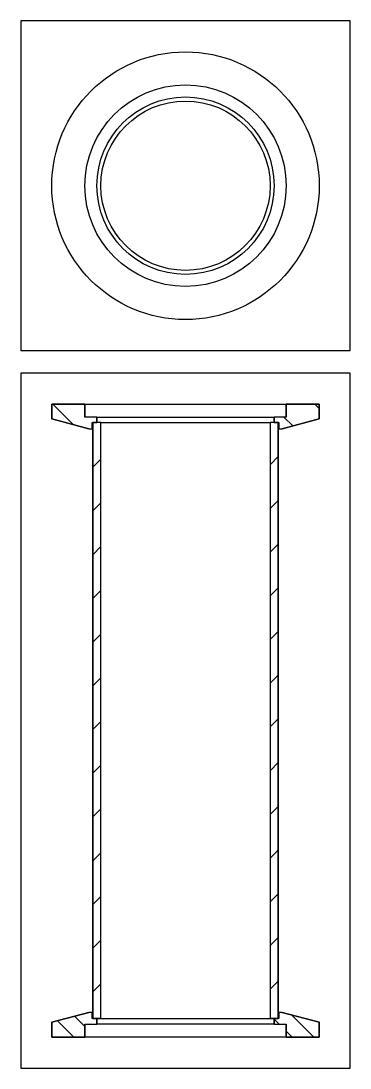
# Model space of a CAD drawing. Header units: inches. Extents: x 2.33 to 4.99, y 1.94 to 10.41.
import ezdxf
from ezdxf.xclip import XClip

# ---------------------------------------------------------------- set-up
doc = ezdxf.new("R2010")
doc.units = ezdxf.units.IN
doc.header["$MEASUREMENT"] = 0
doc.header["$XCLIPFRAME"] = 2
doc.layers.add('P0001506', color=7, linetype='Continuous')
doc.layers.add('P0002273', color=7, linetype='Continuous')

# ---------------------------------------------------------------- blocks, each defined once
blk = doc.blocks.new('SE')
at = {"layer": 'P0001506', "color": 7, "linetype": 'Continuous'}
for radius in [1.0825, 0.815, 0.7175]:
    blk.add_circle((3.6625, 9.0784), radius, dxfattribs=at)
at = {"layer": 'P0002273', "color": 7, "linetype": 'Continuous'}
blk.add_circle((3.6625, 9.0784), 0.685, dxfattribs=at)
blk = doc.blocks.new('SE9')
at = {"linetype": 'Continuous'}
h = blk.add_hatch(dxfattribs=at)
h.set_pattern_fill('LINE', scale=2, angle=135, style=0, pattern_type=2)
h.paths.add_polyline_path([(2.58, 7.3128), (2.58, 7.1928), (2.8785, 7.1128), (2.9075, 7.1128), (2.9075, 7.1628), (2.945, 7.1628), (2.945, 7.2078), (2.8475, 7.2078), (2.8475, 7.3128)])
h = blk.add_hatch(dxfattribs=at)
h.set_pattern_fill('LINE', scale=2, angle=135, style=0, pattern_type=2)
h.paths.add_polyline_path([(4.4775, 7.3128), (4.4775, 7.2078), (4.38, 7.2078), (4.38, 7.1628), (4.4175, 7.1628), (4.4175, 7.1128), (4.4464, 7.1128), (4.745, 7.1928), (4.745, 7.3128)])
h = blk.add_hatch(dxfattribs=at)
h.set_pattern_fill('LINE', scale=2, angle=45, style=0, pattern_type=2)
h.paths.add_polyline_path([(2.9125, 2.3428), (2.9775, 2.3428), (2.9775, 7.1628), (2.9125, 7.1628)])
h = blk.add_hatch(dxfattribs=at)
h.set_pattern_fill('LINE', scale=2, angle=45, style=0, pattern_type=2)
h.paths.add_polyline_path([(4.4125, 7.1628), (4.3475, 7.1628), (4.3475, 2.3428), (4.4125, 2.3428)])
h = blk.add_hatch(dxfattribs=at)
h.set_pattern_fill('LINE', angle=135, style=0, pattern_type=2)
h.paths.add_polyline_path([(2.8475, 2.1928), (2.8475, 2.2978), (2.945, 2.2978), (2.945, 2.3428), (2.9075, 2.3428), (2.9075, 2.3928), (2.8785, 2.3928), (2.58, 2.3128), (2.58, 2.1928)])
h = blk.add_hatch(dxfattribs=at)
h.set_pattern_fill('LINE', angle=135, style=0, pattern_type=2)
h.paths.add_polyline_path([(4.745, 2.1928), (4.745, 2.3128), (4.4464, 2.3928), (4.4175, 2.3928), (4.4175, 2.3428), (4.38, 2.3428), (4.38, 2.2978), (4.4775, 2.2978), (4.4775, 2.1928)])
at = {"color": 7, "linetype": 'Continuous'}
for points in [[(2.58, 7.3128), (2.58, 7.1928), (2.8785, 7.1128), (2.9075, 7.1128), (2.9075, 7.1628), (2.945, 7.1628), (2.945, 7.2078), (2.8475, 7.2078), (2.8475, 7.3128), (2.58, 7.3128)], [(4.4775, 7.3128), (4.4775, 7.2078), (4.38, 7.2078), (4.38, 7.1628), (4.4175, 7.1628), (4.4175, 7.1128), (4.4464, 7.1128), (4.745, 7.1928), (4.745, 7.3128), (4.4775, 7.3128)], [(2.9125, 2.3428), (2.9775, 2.3428), (2.9775, 7.1628), (2.9125, 7.1628), (2.9125, 2.3428)], [(4.4125, 7.1628), (4.3475, 7.1628), (4.3475, 2.3428), (4.4125, 2.3428), (4.4125, 7.1628)], [(2.8475, 2.1928), (2.8475, 2.2978), (2.945, 2.2978), (2.945, 2.3428), (2.9075, 2.3428), (2.9075, 2.3928), (2.8785, 2.3928), (2.58, 2.3128), (2.58, 2.1928), (2.8475, 2.1928)], [(4.745, 2.1928), (4.745, 2.3128), (4.4464, 2.3928), (4.4175, 2.3928), (4.4175, 2.3428), (4.38, 2.3428), (4.38, 2.2978), (4.4775, 2.2978), (4.4775, 2.1928), (4.745, 2.1928)]]:
    blk.add_lwpolyline(points, close=True, dxfattribs=at)
at = {"layer": 'P0001506', "color": 7, "linetype": 'Continuous'}
for p, q in [((2.58, 7.3128), (2.8475, 7.3128)), ((2.58, 7.1928), (2.58, 7.3128)), ((2.8475, 7.3128), (2.8475, 7.2078)), ((2.8475, 7.3128), (4.4775, 7.3128)), ((4.4775, 7.2078), (4.4775, 7.3128)), ((4.4775, 7.3128), (4.745, 7.3128)), ((4.745, 7.3128), (4.745, 7.1928)), ((2.945, 7.2078), (2.8475, 7.2078)), ((2.945, 7.2078), (2.945, 7.1628)), ((2.945, 7.2078), (4.38, 7.2078)), ((4.4775, 7.2078), (4.38, 7.2078)), ((4.38, 7.1628), (4.38, 7.2078)), ((2.8785, 7.1128), (2.58, 7.1928)), ((2.9075, 7.1628), (2.945, 7.1628)), ((2.9075, 7.1628), (2.9075, 7.1128)), ((4.38, 7.1628), (4.4175, 7.1628)), ((4.4175, 7.1128), (4.4175, 7.1628)), ((4.745, 7.1928), (4.4464, 7.1128)), ((2.8785, 7.1128), (2.9075, 7.1128)), ((2.9125, 7.1128), (2.9075, 7.1128)), ((4.4175, 7.1128), (4.4125, 7.1128)), ((4.4175, 7.1128), (4.4464, 7.1128)), ((2.58, 2.3128), (2.8785, 2.3928)), ((2.9075, 2.3928), (2.8785, 2.3928)), ((2.9075, 2.3928), (2.9075, 2.3428)), ((2.9075, 2.3928), (2.9125, 2.3928)), ((4.4125, 2.3928), (4.4175, 2.3928)), ((4.4175, 2.3428), (4.4175, 2.3928)), ((4.4464, 2.3928), (4.4175, 2.3928)), ((4.4464, 2.3928), (4.745, 2.3128)), ((2.58, 2.1928), (2.58, 2.3128)), ((2.8475, 2.2978), (2.945, 2.2978)), ((2.8475, 2.2978), (2.8475, 2.1928)), ((2.945, 2.3428), (2.9075, 2.3428)), ((2.945, 2.3428), (2.945, 2.2978)), ((4.38, 2.2978), (2.945, 2.2978)), ((4.4175, 2.3428), (4.38, 2.3428)), ((4.38, 2.2978), (4.38, 2.3428)), ((4.38, 2.2978), (4.4775, 2.2978)), ((4.4775, 2.1928), (4.4775, 2.2978)), ((4.745, 2.3128), (4.745, 2.1928)), ((2.8475, 2.1928), (2.58, 2.1928)), ((4.4775, 2.1928), (2.8475, 2.1928)), ((4.745, 2.1928), (4.4775, 2.1928))]:
    blk.add_line(p, q, dxfattribs=at)
at = {"layer": 'P0002273', "color": 7, "linetype": 'Continuous'}
for p, q in [((2.9775, 7.1628), (2.9125, 7.1628)), ((2.9125, 2.3428), (2.9125, 7.1628)), ((2.9775, 2.3428), (2.9775, 7.1628)), ((2.9775, 7.1628), (4.3475, 7.1628)), ((4.3475, 7.1628), (4.3475, 2.3428)), ((4.4125, 7.1628), (4.3475, 7.1628)), ((4.4125, 7.1628), (4.4125, 2.3428)), ((2.9775, 2.3428), (2.9125, 2.3428)), ((2.9775, 2.3428), (4.3475, 2.3428)), ((4.4125, 2.3428), (4.3475, 2.3428))]:
    blk.add_line(p, q, dxfattribs=at)

msp = doc.modelspace()

# ---------------------------------------------------------------- block references
ref = msp.add_blockref('SE', (0, 0))
XClip(ref).set_block_clipping_path([(2.3299765492, 7.7459011148), (4.9949765256, 10.4109010912)])
ref = msp.add_blockref('SE9', (0, 0))
XClip(ref).set_block_clipping_path([(2.3299765492, 1.9427500896), (4.9949765256, 7.5627500629)])

doc.saveas('drawing.dxf')
